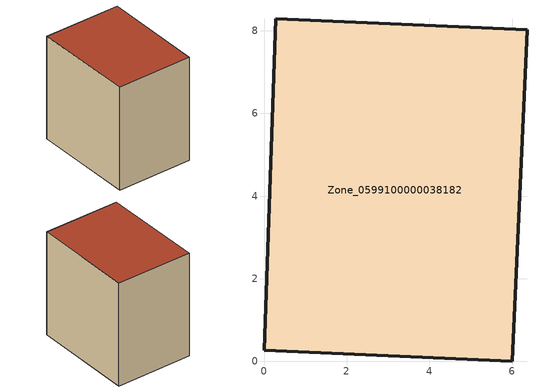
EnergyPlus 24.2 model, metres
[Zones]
Zone_0599100000038182
 floor ground (C_G): 0,0.27 0.28,8.29 6.36,8.02 6.01,0 z1.53
 wall outside (C_F): 0.28,8.29 0,0.27 6.01,0 6.36,8.02 0.28,8.29 z1.53:9.97
 roof outside (C_R): 6.01,0 6.36,8.02 0.28,8.29 0,0.27 z9.97
[BUILDING]
Pand.0599100000038182: North Axis=0; Terrain=City; Loads Convergence Tolerance Value=0.04; Temperature Convergence Tolerance Value=0.4; Solar Distribution=FullExterior; Maximum Number of Warmup Days=25; Minimum Number of Warmup Days=1
[Site:Location]
Rotterdam.The.Hague.AP_ZH_NLD Design_Conditions: Latitude=51.96; Longitude=4.45; Time Zone=1; Elevation=-4.5
[SITE:GROUNDTEMPERATURE:BUILDINGSURFACE]
18, 18, 18, 18, 18, 18, 18, 18, 18, 18, 18, 18
[MATERIAL] Thermal Absorptance=0.9; Solar Absorptance=0.7; Visible Absorptance=0.7
Name | Roughness | Thickness | Conductivity | Density | Specific Heat
G.TI.1946-1964 | MediumSmooth | 0.15 | 1 | 540 | 1210
F.TI.1946-1964 | Rough | 0.3 | 0.857143 | 1920 | 840
R.TI.1946-1964 | MediumRough | 0.2 | 0.277778 | 1500 | 1000
[CONSTRUCTION]
C_G: G.TI.1946-1964
C_F: F.TI.1946-1964
C_R: R.TI.1946-1964
[ZONE]
Zone_0599100000038182: Type=1; Multiplier=1; Ceiling Height=Autocalculate; Volume=Autocalculate; Floor Area=autocalculate; Part of Total Floor Area=Yes
[ZONEINFILTRATION:DESIGNFLOWRATE]
Infil_Zone_0599100000038182: Zone or ZoneList or Space or SpaceList=Zone_0599100000038182; Schedule=AlwaysOn; Design Flow Rate Calculation Method=Flow/Area; Flow Rate per Floor Area=0.003; Constant Term Coefficient=1; Temperature Term Coefficient=0; Velocity Term Coefficient=0; Velocity Squared Term Coefficient=0
[HVACTEMPLATE:ZONE:IDEALLOADSAIRSYSTEM]
Zone_0599100000038182: Maximum Heating Supply Air Temperature=50; Minimum Cooling Supply Air Temperature=13; Maximum Heating Supply Air Humidity Ratio=0.0156; Minimum Cooling Supply Air Humidity Ratio=0.0077; Heating Limit=NoLimit; Cooling Limit=NoLimit; Dehumidification Control Type=ConstantSensibleHeatRatio; Cooling Sensible Heat Ratio=0.7; Dehumidification Setpoint=60; Humidification Control Type=None; Humidification Setpoint=30; Outdoor Air Method=None; Outdoor Air Flow Rate per Person=0.00944; Outdoor Air Flow Rate per Zone Floor Area=0; Outdoor Air Flow Rate per Zone=0; Demand Controlled Ventilation Type=None; Outdoor Air Economizer Type=NoEconomizer; Heat Recovery Type=None; Sensible Heat Recovery Effectiveness=0.7; Latent Heat Recovery Effectiveness=0.65
[ZONECONTROL:THERMOSTAT]
ThermostatControl_Zone_0599100000038182: Zone or ZoneList=Zone_0599100000038182; Control Type Schedule=DualSetpointControlType; Control 1=Thermostat_Zone_0599100000038182; Temperature Difference Between Cutout And Setpoint=0
[THERMOSTATSETPOINT:DUALSETPOINT]
Thermostat_Zone_0599100000038182: Heating Setpoint Temperature Schedule=HeatingSetpoint_Zone_0599100000038182; Cooling Setpoint Temperature Schedule=CoolingSetpoint_Zone_0599100000038182
[SCHEDULE:COMPACT]
HeatingSetpoint_Zone_0599100000038182: Through: 12/31, For: AllDays, Until: 24:00, 21
CoolingSetpoint_Zone_0599100000038182: Through: 12/31, For: AllDays, Until: 24:00, 24
DualSetpointControlType: Through: 12/31, For: AllDays, Until: 24:00, 4
AlwaysOn: Through: 12/31, For: AllDays, Until: 24:00, 1
